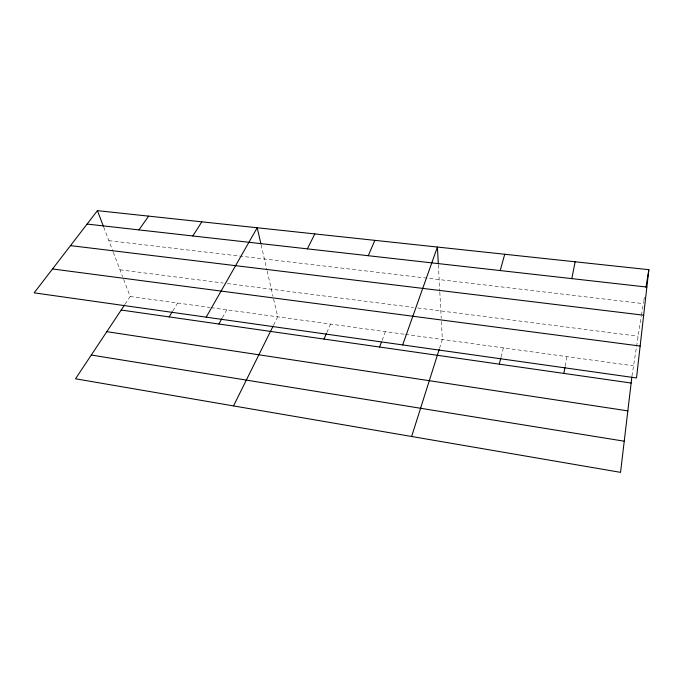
<?xml version="1.0" encoding="UTF-8"?>
<svg xmlns="http://www.w3.org/2000/svg" width="683" height="683" viewBox="0 0 683 683"><rect width="100%" height="100%" fill="white"/><g stroke="black" fill="none" stroke-linecap="round" stroke-linejoin="round"><path stroke-width="0.51" stroke-dasharray="3.42 2.56" d="M631.988 375.915L641.26 316.246M641.431 315.196L643.651 301.579M643.821 300.554L644.658 295.406M565.191 366.062L566.95 356.628M501.074 357.038L503.388 347.878M439.536 348.373L442.353 339.477L441.278 319.396M382.121 340.288L385.391 331.639M326.867 332.51L330.555 324.092M273.644 325.023L277.716 316.818L273.243 297.387M222.342 317.8L226.765 309.8M172.867 310.842L177.614 303.039M125.117 304.114L130.171 296.507L123 277.716M108.862 240.655L643.318 303.636M119.977 269.802L223.221 283.035M227.405 283.573L413.574 307.444M417.765 307.982L638.007 336.215M130.171 296.507L210.04 307.504M211.081 307.649L404.379 334.252M405.437 334.397L633.201 365.746M103.696 227.106L112.943 251.344M113.31 252.309L122.624 276.726M261.154 244.881L266.951 270.067M267.181 271.074L273.004 296.362M438.366 264.884L439.767 291.078M439.818 292.119L441.227 318.338"/><path stroke-width="1.02" d="M648.85 269.691L636.505 377.964L34.15 292.845L97.421 210.646L648.85 269.691L645.998 287.176M631.869 376.931L620.548 472.354L75.514 378.792L124.554 304.959M563.825 373.396L564.995 367.104M571.825 278.63L575.137 261.794M499.282 364.159L500.818 358.054M500.212 270.57L504.728 254.255M411.636 436.497L439.22 349.363M402.663 344.915L437.41 247.05L438.315 263.843M379.577 347.024L381.396 342.217M368.257 255.715L374.839 240.348M323.998 339.067L326.457 333.449M233.518 405.915L273.191 325.936M307.35 248.86L314.829 233.928M218.901 324.024L221.847 318.688M206.206 317.151L257.209 227.755L260.923 243.874M169.171 316.903L172.338 311.704M192.828 235.968L201.852 221.83M138.922 229.906L148.629 216.127M87.082 224.067L646.869 287.073M70.503 245.615L643.659 315.222M52.523 268.965L640.142 346.059M121.181 310.039L631.143 383.035M106.804 331.673L627.839 410.876M91.291 355.032L624.245 441.201M97.421 210.646L103.329 226.133"/></g></svg>
